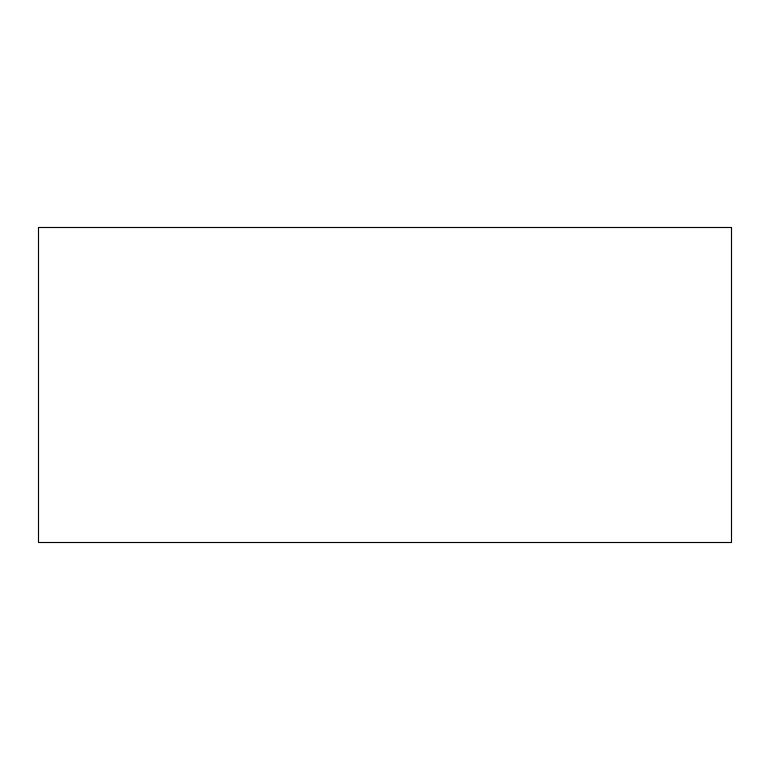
<?xml version="1.0" encoding="UTF-8"?>
<svg xmlns="http://www.w3.org/2000/svg" width="770" height="770" viewBox="0 0 770 770"><rect width="100%" height="100%" fill="white"/><g stroke="black" fill="none" stroke-linecap="round" stroke-linejoin="round"><path stroke-width="1.16" d="M731.5 227.497L38.5 227.497L38.5 542.504L731.5 542.504L731.5 227.497"/></g></svg>
